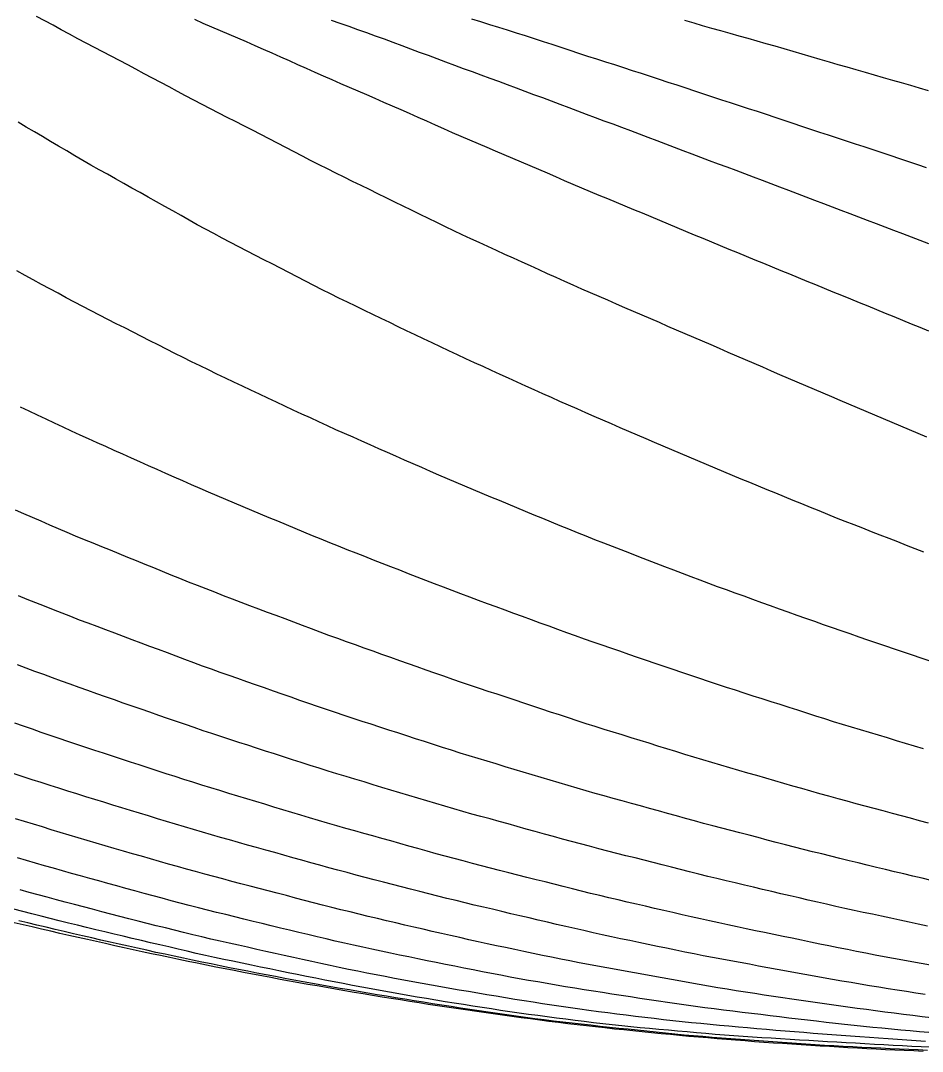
# Model space of a CAD drawing. Extents: x -4 to 218, y -16 to 16.
# Drawn here: x 14.2 to 23.81, y -15.87 to -4.89 of the extents above; entities that cross this region are included whole.
import ezdxf

# ---------------------------------------------------------------- set-up
doc = ezdxf.new("R2010")
doc.units = 0
doc.header["$MEASUREMENT"] = 0
doc.layers.add('Waterlines', color=7, linetype='Continuous')

msp = doc.modelspace()

# ---------------------------------------------------------------- linework, layer by layer
at = {"layer": 'Waterlines', "color": 135}
for points in [[(23.85827, -9.32419), (23.76583, -9.2855), (23.67379, -9.24687), (23.58177, -9.20816), (23.48953, -9.16928), (23.3973, -9.13034), (23.30531, -9.09146), (23.2131, -9.05243), (23.12072, -9.0133), (23.02876, -8.9743), (22.93633, -8.93505), (22.84444, -8.89588), (22.75251, -8.85664), (22.6609, -8.81749), (22.56896, -8.77815), (22.47712, -8.73879), (22.38521, -8.69934), (22.29325, -8.65978), (22.20154, -8.62026), (22.10978, -8.58065), (22.01779, -8.5409), (21.92617, -8.50127), (21.83422, -8.46146), (21.74255, -8.42177), (21.6504, -8.3819), (21.55844, -8.34218), (21.46693, -8.30272), (21.37512, -8.26312), (21.28331, -8.22351), (21.19153, -8.18388), (21.09972, -8.14421), (21.00807, -8.10457), (20.91604, -8.06475), (20.82418, -8.02499), (20.73268, -7.98539), (20.64091, -7.94569), (20.54918, -7.90603), (20.45713, -7.86625), (20.36537, -7.82656), (20.27366, -7.78677), (20.18184, -7.74663), (20.09026, -7.70592), (19.99942, -7.665), (19.90804, -7.62391), (19.8171, -7.58306), (19.72603, -7.54209), (19.63458, -7.50084), (19.54369, -7.45972), (19.45261, -7.41836), (19.36156, -7.37685), (19.27071, -7.33531), (19.1797, -7.29358), (19.08883, -7.25183), (18.99803, -7.21002), (18.90697, -7.16799), (18.81626, -7.12563), (18.72654, -7.08205), (18.63657, -7.03841), (18.54679, -6.99483), (18.457, -6.95119), (18.36691, -6.90732), (18.27719, -6.86356), (18.18719, -6.81955), (18.09748, -6.77555), (18.00774, -6.73141), (17.91781, -6.6871), (17.82809, -6.64282), (17.7384, -6.59854), (17.64876, -6.55435), (17.55873, -6.51038), (17.46886, -6.46638), (17.38002, -6.42101), (17.29088, -6.37502), (17.2025, -6.32927), (17.11375, -6.28328), (17.02504, -6.2373), (16.93603, -6.19119), (16.84733, -6.14531), (16.75822, -6.09929), (16.66937, -6.05348), (16.58032, -6.00764), (16.49139, -5.96198), (16.4024, -5.91641), (16.31325, -5.87098), (16.22367, -5.82588), (16.13489, -5.78081), (16.04648, -5.73403), (15.95828, -5.68686), (15.87024, -5.63967), (15.78209, -5.59242), (15.69386, -5.54521), (15.60578, -5.49822), (15.51757, -5.45133), (15.42899, -5.40444), (15.34054, -5.35782), (15.25211, -5.31136), (15.16334, -5.26483), (15.07502, -5.21861), (14.98619, -5.17215), (14.89749, -5.12572), (14.8088, -5.07902), (14.72104, -5.03107), (14.63335, -4.98288), (14.546, -4.93529), (14.45789, -4.88744), (14.37016, -4.8399)], [(23.87973, -8.19602), (23.78732, -8.158), (23.69462, -8.11994), (23.60234, -8.08211), (23.51, -8.04429), (23.41738, -8.00639), (23.32463, -7.96846), (23.2322, -7.93067), (23.13943, -7.89277), (23.047, -7.85501), (22.95419, -7.8171), (22.86096, -7.77903), (22.76896, -7.74115), (22.67683, -7.70327), (22.58428, -7.66522), (22.4918, -7.62721), (22.39957, -7.58932), (22.30664, -7.55115), (22.21453, -7.51334), (22.12171, -7.47526), (22.02919, -7.43733), (21.93672, -7.39947), (21.84407, -7.36155), (21.75131, -7.3236), (21.65873, -7.28569), (21.56628, -7.24772), (21.47366, -7.20938), (21.38121, -7.17071), (21.2895, -7.13222), (21.19717, -7.09352), (21.10472, -7.05485), (21.01273, -7.01642), (20.92042, -6.97791), (20.82803, -6.93942), (20.73593, -6.90112), (20.64366, -6.86283), (20.5509, -6.82444), (20.45843, -6.78628), (20.36601, -6.74816), (20.27349, -6.70986), (20.18114, -6.67119), (20.08914, -6.63181), (19.9976, -6.59199), (19.90605, -6.55208), (19.81448, -6.51238), (19.72266, -6.47274), (19.6307, -6.43318), (19.53897, -6.39383), (19.44673, -6.35439), (19.35491, -6.31524), (19.26284, -6.27612), (19.17066, -6.23708), (19.07853, -6.19811), (18.98638, -6.15908), (18.89413, -6.11978), (18.80247, -6.07999), (18.71107, -6.03878), (18.62022, -5.99786), (18.52848, -5.95702), (18.43773, -5.91687), (18.34602, -5.87647), (18.25463, -5.83636), (18.1627, -5.79614), (18.07144, -5.75632), (17.97977, -5.71643), (17.88808, -5.67662), (17.79605, -5.63673), (17.70416, -5.59697), (17.61241, -5.55735), (17.5203, -5.51771), (17.42882, -5.47754), (17.33797, -5.43663), (17.24676, -5.39564), (17.1554, -5.35472), (17.06418, -5.31402), (16.97279, -5.27341), (16.88128, -5.23294), (16.78974, -5.19269), (16.69818, -5.15266), (16.60622, -5.11267), (16.51482, -5.07309), (16.42264, -5.03332), (16.33054, -4.99371), (16.23868, -4.95432), (16.14659, -4.91483), (16.05575, -4.87358)], [(23.88182, -7.26475), (23.78837, -7.22887), (23.69506, -7.19327), (23.60183, -7.15788), (23.50825, -7.12248), (23.41488, -7.08724), (23.32116, -7.05192), (23.22762, -7.0167), (23.13382, -6.98137), (23.04001, -6.94603), (22.94646, -6.91071), (22.85297, -6.87524), (22.75933, -6.8392), (22.66636, -6.80321), (22.57305, -6.76742), (22.47963, -6.73178), (22.3864, -6.69631), (22.29278, -6.66075), (22.19933, -6.62532), (22.10585, -6.58993), (22.01216, -6.55452), (21.91878, -6.51929), (21.8248, -6.48393), (21.73129, -6.44889), (21.63713, -6.41393), (21.54347, -6.3793), (21.45006, -6.34394), (21.35655, -6.30815), (21.26299, -6.27229), (21.16996, -6.23668), (21.07645, -6.20102), (20.98313, -6.1656), (20.88919, -6.13013), (20.79574, -6.09502), (20.70225, -6.06002), (20.60843, -6.02502), (20.51489, -5.99025), (20.42086, -5.95543), (20.32688, -5.92081), (20.23277, -5.88655), (20.1388, -5.85193), (20.04565, -5.81661), (19.952, -5.78098), (19.8588, -5.74555), (19.76509, -5.71002), (19.67151, -5.67469), (19.57793, -5.63955), (19.48441, -5.60463), (19.39066, -5.56982), (19.29652, -5.53503), (19.20285, -5.50059), (19.10912, -5.46633), (19.01464, -5.43205), (18.92041, -5.39839), (18.82628, -5.36455), (18.73302, -5.32961), (18.63947, -5.29418), (18.54567, -5.25862), (18.45229, -5.22333), (18.35882, -5.1882), (18.26506, -5.15323), (18.17111, -5.11848), (18.07738, -5.08406), (17.98323, -5.04974), (17.88932, -5.01576), (17.7954, -4.98207), (17.70067, -4.94849), (17.60596, -4.9155), (17.51172, -4.88248)], [(23.85673, -6.45331), (23.762, -6.42142), (23.66726, -6.38957), (23.57258, -6.35782), (23.47737, -6.326), (23.38276, -6.29456), (23.28765, -6.26322), (23.1926, -6.23217), (23.09757, -6.20132), (23.00243, -6.17048), (22.90681, -6.13928), (22.81208, -6.1079), (22.71741, -6.07611), (22.62262, -6.04411), (22.52787, -6.01218), (22.43315, -5.98046), (22.33837, -5.94898), (22.24306, -5.91761), (22.14852, -5.88669), (22.05327, -5.85568), (21.95831, -5.82487), (21.86285, -5.79397), (21.76768, -5.7632), (21.6724, -5.7324), (21.57728, -5.70159), (21.48173, -5.67023), (21.38698, -5.63807), (21.29253, -5.60638), (21.19801, -5.57487), (21.10299, -5.54335), (21.00788, -5.51192), (20.91318, -5.48078), (20.81803, -5.44965), (20.72298, -5.41875), (20.62765, -5.388), (20.53218, -5.35744), (20.43706, -5.32719), (20.34158, -5.29695), (20.24628, -5.26675), (20.15069, -5.23608), (20.05619, -5.20463), (19.96146, -5.17294), (19.86621, -5.14142), (19.77119, -5.11024), (19.6764, -5.07938), (19.5813, -5.04869), (19.48627, -5.01828), (19.39072, -4.98802), (19.29541, -4.95814), (19.19979, -4.9284), (19.10452, -4.89896), (19.0085, -4.86943)], [(23.87799, -5.63341), (23.7801, -5.60496), (23.68686, -5.57792), (23.58838, -5.54941), (23.49478, -5.52235), (23.39548, -5.49368), (23.30035, -5.46626), (23.20493, -5.4388), (23.10651, -5.41056), (23.01027, -5.38309), (22.91323, -5.35588), (22.82008, -5.32917), (22.72054, -5.29965), (22.62659, -5.27172), (22.53157, -5.24353), (22.43345, -5.21455), (22.33959, -5.18699), (22.24223, -5.15863), (22.14639, -5.13098), (22.05039, -5.10362), (21.95312, -5.0762), (21.85704, -5.04937), (21.76184, -5.02298), (21.66214, -4.99545), (21.56717, -4.96918), (21.46809, -4.94074), (21.37737, -4.91324), (21.27882, -4.88391)], [(23.82844, -10.55175), (23.73545, -10.51553), (23.64207, -10.47912), (23.54899, -10.44279), (23.45602, -10.40649), (23.3626, -10.36999), (23.26976, -10.3337), (23.17619, -10.2971), (23.08331, -10.26075), (22.98983, -10.22412), (22.89665, -10.18728), (22.80418, -10.14993), (22.71183, -10.11252), (22.61904, -10.07487), (22.52638, -10.0372), (22.4339, -9.99954), (22.34114, -9.96168), (22.24861, -9.92383), (22.15632, -9.88597), (22.06371, -9.84787), (21.97114, -9.80967), (21.87886, -9.77149), (21.78654, -9.73319), (21.69419, -9.69477), (21.60156, -9.65613), (21.50919, -9.61744), (21.41671, -9.57838), (21.3251, -9.5395), (21.23339, -9.50054), (21.14105, -9.46124), (21.0495, -9.42219), (20.95727, -9.38277), (20.86549, -9.34344), (20.77352, -9.30392), (20.68178, -9.2644), (20.5901, -9.22481), (20.49801, -9.18497), (20.40637, -9.14526), (20.31451, -9.1054), (20.22267, -9.06549), (20.13096, -9.02512), (20.03999, -8.98454), (19.94853, -8.94371), (19.85751, -8.90303), (19.76617, -8.86217), (19.67483, -8.82123), (19.58355, -8.78021), (19.49231, -8.73907), (19.40137, -8.6979), (19.31039, -8.65656), (19.21894, -8.6149), (19.12816, -8.57351), (19.0373, -8.53206), (18.94608, -8.49036), (18.8552, -8.44858), (18.76486, -8.40623), (18.6746, -8.3631), (18.58454, -8.32019), (18.49395, -8.27703), (18.40382, -8.23404), (18.31345, -8.19085), (18.22345, -8.1477), (18.13325, -8.1043), (18.04338, -8.06092), (17.95318, -8.01729), (17.86311, -7.97371), (17.77289, -7.93011), (17.68302, -7.88677), (17.59297, -7.84323), (17.50309, -7.79925), (17.41355, -7.75433), (17.32451, -7.70858), (17.2358, -7.66274), (17.14708, -7.61698), (17.05807, -7.57111), (16.96939, -7.5254), (16.88048, -7.47952), (16.79173, -7.43365), (16.70289, -7.38763), (16.61426, -7.34161), (16.52527, -7.29527), (16.4368, -7.24906), (16.34833, -7.2027), (16.25937, -7.15588), (16.17127, -7.10919), (16.08277, -7.06117), (15.99613, -7.01231), (15.90937, -6.96344), (15.82226, -6.91445), (15.73506, -6.86545), (15.64794, -6.81653), (15.56062, -6.76751), (15.47334, -6.71854), (15.38606, -6.66959), (15.29881, -6.62068), (15.21169, -6.57187), (15.12424, -6.52291), (15.03701, -6.47408), (14.94941, -6.42478), (14.86299, -6.37543), (14.77644, -6.32512), (14.69036, -6.27451), (14.60426, -6.22359), (14.51817, -6.17252), (14.43222, -6.12145), (14.34636, -6.07041), (14.2602, -6.01921), (14.17417, -5.96816)], [(23.89382, -11.71318), (23.79909, -11.68112), (23.70457, -11.64906), (23.60999, -11.61697), (23.51525, -11.5848), (23.42087, -11.55273), (23.32603, -11.5205), (23.23143, -11.48832), (23.13644, -11.45599), (23.0416, -11.42368), (22.94709, -11.39143), (22.85227, -11.35894), (22.75799, -11.32576), (22.66387, -11.29206), (22.56997, -11.25848), (22.47598, -11.22486), (22.38155, -11.19108), (22.28741, -11.15739), (22.19345, -11.12373), (22.09924, -11.08993), (22.00498, -11.05608), (21.91084, -11.02218), (21.81676, -10.98817), (21.72265, -10.95394), (21.62875, -10.91948), (21.53505, -10.88474), (21.44127, -10.84966), (21.34786, -10.81445), (21.25443, -10.77898), (21.16093, -10.74329), (21.06789, -10.70763), (20.97426, -10.67164), (20.88116, -10.63578), (20.78777, -10.59973), (20.6945, -10.56365), (20.60119, -10.52748), (20.50798, -10.49124), (20.41477, -10.45485), (20.32151, -10.41822), (20.22833, -10.38131), (20.13569, -10.34428), (20.04307, -10.30691), (19.95032, -10.26918), (19.85779, -10.23131), (19.76555, -10.19339), (19.67307, -10.15527), (19.58077, -10.11714), (19.48823, -10.07885), (19.39565, -10.04048), (19.3034, -10.00219), (19.21133, -9.96391), (19.11874, -9.92534), (19.02628, -9.88668), (18.93422, -9.84795), (18.84211, -9.80884), (18.74999, -9.76933), (18.65828, -9.72968), (18.56686, -9.68988), (18.47516, -9.64979), (18.38371, -9.60968), (18.29209, -9.56942), (18.20056, -9.52914), (18.10903, -9.48882), (18.0177, -9.44854), (17.92625, -9.40816), (17.83473, -9.36772), (17.74326, -9.32724), (17.65144, -9.2865), (17.56013, -9.24566), (17.4693, -9.2045), (17.37815, -9.16272), (17.28775, -9.12097), (17.19681, -9.07874), (17.10627, -9.03651), (17.01555, -8.99405), (16.92556, -8.95182), (16.83484, -8.90916), (16.74464, -8.86668), (16.65406, -8.82395), (16.56347, -8.78117), (16.47314, -8.73845), (16.38248, -8.6955), (16.2921, -8.65258), (16.20189, -8.60935), (16.112, -8.56558), (16.02248, -8.52153), (15.93282, -8.47707), (15.84342, -8.43245), (15.75396, -8.38756), (15.66503, -8.34271), (15.57561, -8.29742), (15.48659, -8.25217), (15.39733, -8.20666), (15.30862, -8.16134), (15.2193, -8.11563), (15.12997, -8.06986), (15.04125, -8.02435), (14.95208, -7.97857), (14.86318, -7.93291), (14.77434, -7.8867), (14.68641, -7.8392), (14.59849, -7.79165), (14.51089, -7.74424), (14.42279, -7.69654), (14.33489, -7.64893), (14.24704, -7.60133), (14.15899, -7.55361)], [(23.82348, -12.64759), (23.72795, -12.61881), (23.63209, -12.58993), (23.53641, -12.5611), (23.44056, -12.53222), (23.34471, -12.50334), (23.24892, -12.47448), (23.1535, -12.44574), (23.05748, -12.41682), (22.96167, -12.38797), (22.86524, -12.35895), (22.7706, -12.32866), (22.67547, -12.2982), (22.58036, -12.26775), (22.48503, -12.23723), (22.3899, -12.20678), (22.29476, -12.17631), (22.19922, -12.14572), (22.10405, -12.11523), (22.00891, -12.08476), (21.91338, -12.05415), (21.81849, -12.02374), (21.72288, -11.99308), (21.62753, -11.96239), (21.53254, -11.93102), (21.43799, -11.89914), (21.34342, -11.86714), (21.24859, -11.83498), (21.15385, -11.80278), (21.05935, -11.77061), (20.96469, -11.73831), (20.87003, -11.70595), (20.77559, -11.67359), (20.68094, -11.64107), (20.58609, -11.60839), (20.49194, -11.57585), (20.39716, -11.54299), (20.30277, -11.51014), (20.20827, -11.47707), (20.11354, -11.44357), (20.01983, -11.40974), (19.92612, -11.37559), (19.83214, -11.3413), (19.7383, -11.30703), (19.6442, -11.27265), (19.55038, -11.23835), (19.45654, -11.20401), (19.36252, -11.16958), (19.2686, -11.13513), (19.17478, -11.10066), (19.08086, -11.06606), (18.98686, -11.03127), (18.89325, -10.99638), (18.79987, -10.96122), (18.7062, -10.92544), (18.61271, -10.88931), (18.51982, -10.85325), (18.42661, -10.81701), (18.33367, -10.78083), (18.24043, -10.7445), (18.14703, -10.70808), (18.05424, -10.67185), (17.96082, -10.63534), (17.86763, -10.59885), (17.77431, -10.56223), (17.68132, -10.52559), (17.58846, -10.48878), (17.49567, -10.45166), (17.40271, -10.41402), (17.31051, -10.37619), (17.21805, -10.33789), (17.12593, -10.29951), (17.0335, -10.2609), (16.94141, -10.22238), (16.84929, -10.1838), (16.75694, -10.14511), (16.66492, -10.10655), (16.57238, -10.06775), (16.4802, -10.02911), (16.38772, -9.99037), (16.29535, -9.95172), (16.20323, -9.91294), (16.11166, -9.87302), (16.02038, -9.83273), (15.92909, -9.79229), (15.8375, -9.75165), (15.74655, -9.71125), (15.65484, -9.67048), (15.56352, -9.62986), (15.47173, -9.58902), (15.38078, -9.54855), (15.28917, -9.5078), (15.19774, -9.46715), (15.10649, -9.42654), (15.0148, -9.3855), (14.92397, -9.34435), (14.83311, -9.30262), (14.7426, -9.26062), (14.65201, -9.21834), (14.56165, -9.17602), (14.47084, -9.13338), (14.38042, -9.09086), (14.29004, -9.0483), (14.19935, -9.00557)], [(23.87787, -13.43963), (23.78123, -13.41364), (23.68473, -13.38766), (23.58805, -13.36174), (23.49155, -13.33593), (23.39483, -13.31007), (23.29848, -13.28427), (23.20156, -13.25826), (23.1056, -13.23243), (23.0087, -13.20621), (22.91197, -13.17987), (22.81564, -13.15339), (22.71949, -13.12662), (22.62311, -13.09946), (22.52737, -13.07215), (22.43097, -13.04442), (22.33456, -13.01656), (22.23846, -12.98876), (22.14252, -12.96102), (22.04698, -12.93339), (21.9509, -12.90559), (21.85449, -12.87764), (21.75855, -12.84977), (21.6625, -12.82176), (21.56659, -12.79365), (21.47062, -12.76526), (21.37464, -12.73643), (21.2792, -12.70724), (21.18378, -12.67772), (21.08811, -12.64799), (20.99273, -12.61834), (20.8975, -12.58873), (20.80198, -12.55902), (20.7062, -12.52922), (20.61097, -12.49959), (20.51542, -12.46983), (20.41978, -12.44002), (20.32433, -12.41024), (20.22876, -12.38035), (20.13291, -12.35004), (20.03871, -12.31873), (19.9435, -12.28708), (19.84884, -12.25566), (19.75424, -12.22427), (19.65925, -12.19276), (19.56415, -12.16121), (19.46933, -12.12976), (19.37437, -12.09825), (19.27942, -12.06674), (19.1845, -12.03521), (19.08948, -12.0036), (18.99436, -11.97181), (18.89968, -11.93984), (18.80524, -11.90742), (18.71072, -11.87455), (18.61619, -11.8414), (18.52213, -11.80823), (18.42794, -11.7749), (18.33358, -11.74143), (18.23991, -11.70815), (18.14565, -11.67462), (18.05117, -11.641), (17.9567, -11.60736), (17.86306, -11.574), (17.76845, -11.5403), (17.67422, -11.50672), (17.58004, -11.47318), (17.48531, -11.43944), (17.39204, -11.40444), (17.29868, -11.36929), (17.20492, -11.33395), (17.1118, -11.29882), (17.01802, -11.26342), (16.92437, -11.22805), (16.8311, -11.19281), (16.73733, -11.15734), (16.64384, -11.12195), (16.55011, -11.08642), (16.45675, -11.05095), (16.36344, -11.0154), (16.26977, -10.97955), (16.1763, -10.94351), (16.08317, -10.90714), (15.99056, -10.8702), (15.89801, -10.83277), (15.80528, -10.7951), (15.71276, -10.75748), (15.62026, -10.71984), (15.52739, -10.68205), (15.43463, -10.6443), (15.34232, -10.60674), (15.24936, -10.56892), (15.15697, -10.53134), (15.06459, -10.49378), (14.97176, -10.45606), (14.87909, -10.41849), (14.78614, -10.38049), (14.69493, -10.34133), (14.6028, -10.30171), (14.51083, -10.26213), (14.41895, -10.22257), (14.32709, -10.18301), (14.23524, -10.14346), (14.14346, -10.10393)], [(23.90506, -14.05015), (23.80764, -14.02696), (23.71032, -14.00391), (23.61313, -13.9809), (23.51586, -13.95783), (23.41883, -13.93475), (23.32148, -13.91149), (23.22399, -13.88807), (23.1269, -13.86462), (23.02975, -13.84098), (22.93277, -13.81718), (22.83567, -13.79314), (22.73871, -13.76888), (22.64186, -13.74444), (22.54489, -13.71978), (22.44778, -13.69491), (22.35082, -13.66995), (22.25385, -13.64487), (22.15721, -13.61981), (22.06027, -13.59464), (21.96369, -13.56961), (21.86676, -13.54469), (21.76957, -13.5198), (21.67279, -13.4947), (21.57614, -13.4691), (21.4799, -13.44314), (21.38354, -13.41684), (21.28713, -13.39035), (21.19051, -13.36368), (21.09417, -13.337), (20.99807, -13.31032), (20.90138, -13.28344), (20.80531, -13.2567), (20.70917, -13.22993), (20.6126, -13.20303), (20.51594, -13.17614), (20.41989, -13.14951), (20.32316, -13.12272), (20.22699, -13.09541), (20.13079, -13.06726), (20.03508, -13.0389), (19.93954, -13.01043), (19.84377, -12.9818), (19.74795, -12.95309), (19.6521, -12.92432), (19.55659, -12.89563), (19.4607, -12.86681), (19.36488, -12.838), (19.26917, -12.80923), (19.17313, -12.78039), (19.07714, -12.75155), (18.98163, -12.72262), (18.88604, -12.69314), (18.79066, -12.66312), (18.69545, -12.63274), (18.59995, -12.60204), (18.50513, -12.5714), (18.40998, -12.54055), (18.31488, -12.50965), (18.22001, -12.47878), (18.12477, -12.44777), (18.02971, -12.41681), (17.93437, -12.38575), (17.8396, -12.35482), (17.74421, -12.32359), (17.6492, -12.29235), (17.5542, -12.26087), (17.45945, -12.2291), (17.36456, -12.19671), (17.27013, -12.16391), (17.17614, -12.13094), (17.08168, -12.09771), (16.98765, -12.06465), (16.8933, -12.03151), (16.79892, -11.99836), (16.70469, -11.96527), (16.61022, -11.93209), (16.51583, -11.89893), (16.42155, -11.8658), (16.32716, -11.83259), (16.23257, -11.79926), (16.13797, -11.76577), (16.04436, -11.73111), (15.95125, -11.69593), (15.85777, -11.66074), (15.76414, -11.62554), (15.67064, -11.59042), (15.57695, -11.55524), (15.48317, -11.52006), (15.38973, -11.48503), (15.2959, -11.44987), (15.20222, -11.41478), (15.10865, -11.37978), (15.01479, -11.3447), (14.92107, -11.30978), (14.82696, -11.27464), (14.73422, -11.23828), (14.64124, -11.20159), (14.5484, -11.1649), (14.45553, -11.12817), (14.36267, -11.09144), (14.26961, -11.05461), (14.17659, -11.01781)], [(23.8657, -14.53788), (23.76769, -14.51716), (23.67, -14.49638), (23.57219, -14.47547), (23.47408, -14.45438), (23.37661, -14.43334), (23.2785, -14.41209), (23.18075, -14.39085), (23.083, -14.36959), (22.98525, -14.34848), (22.88722, -14.32731), (22.79, -14.3053), (22.69249, -14.28292), (22.59536, -14.26049), (22.49758, -14.23782), (22.40036, -14.2152), (22.30313, -14.19252), (22.20578, -14.16973), (22.10834, -14.14686), (22.01115, -14.12397), (21.91369, -14.10094), (21.81624, -14.07781), (21.7189, -14.0546), (21.62174, -14.03129), (21.52431, -14.00772), (21.42719, -13.98396), (21.32996, -13.95982), (21.23285, -13.93532), (21.13601, -13.91054), (21.03924, -13.88557), (20.94226, -13.86061), (20.84525, -13.83592), (20.74829, -13.81139), (20.6515, -13.78691), (20.55466, -13.7623), (20.4577, -13.73746), (20.361, -13.71244), (20.26428, -13.68713), (20.16747, -13.66145), (20.07108, -13.63555), (19.97452, -13.60933), (19.87796, -13.58289), (19.78182, -13.55639), (19.68527, -13.52965), (19.5888, -13.50282), (19.49248, -13.47598), (19.39583, -13.44904), (19.29961, -13.42226), (19.20289, -13.39555), (19.1063, -13.36916), (19.01011, -13.34269), (18.91389, -13.31548), (18.81778, -13.28762), (18.72169, -13.25935), (18.62629, -13.23107), (18.5304, -13.20249), (18.43449, -13.17382), (18.33885, -13.14516), (18.24319, -13.11645), (18.14719, -13.0876), (18.05128, -13.05875), (17.95552, -13.02995), (17.85957, -13.00109), (17.76356, -12.97226), (17.66785, -12.94364), (17.57162, -12.91522), (17.47637, -12.88563), (17.38117, -12.85524), (17.28605, -12.82471), (17.19114, -12.79417), (17.09606, -12.76352), (17.00049, -12.73267), (16.90572, -12.70205), (16.81009, -12.67112), (16.71523, -12.64041), (16.62019, -12.60961), (16.52475, -12.57866), (16.42958, -12.54775), (16.33446, -12.51682), (16.23925, -12.4858), (16.144, -12.45459), (16.04928, -12.42198), (15.95514, -12.38917), (15.86077, -12.35643), (15.76616, -12.32363), (15.67201, -12.29099), (15.57759, -12.25824), (15.48283, -12.22534), (15.38835, -12.1925), (15.29395, -12.15963), (15.19956, -12.12671), (15.10509, -12.09368), (15.01078, -12.0606), (14.91644, -12.02738), (14.82208, -11.99397), (14.72775, -11.96029), (14.63367, -11.92634), (14.53966, -11.89198), (14.44556, -11.85716), (14.3519, -11.8222), (14.25805, -11.78721), (14.16444, -11.75267)], [(23.89737, -14.95466), (23.7985, -14.93707), (23.70041, -14.91939), (23.60208, -14.90143), (23.50332, -14.88317), (23.40505, -14.86475), (23.30699, -14.84612), (23.2087, -14.82721), (23.11046, -14.80805), (23.01208, -14.78862), (22.91367, -14.76893), (22.81576, -14.7491), (22.7177, -14.72902), (22.61992, -14.70879), (22.52191, -14.68837), (22.42374, -14.66783), (22.32614, -14.64739), (22.22778, -14.62687), (22.12959, -14.60658), (22.03173, -14.5865), (21.93412, -14.56638), (21.83612, -14.54591), (21.73823, -14.5251), (21.64056, -14.50395), (21.5427, -14.48241), (21.44508, -14.4606), (21.34724, -14.43852), (21.24991, -14.41637), (21.15242, -14.39404), (21.05505, -14.37163), (20.95747, -14.34906), (20.85984, -14.32639), (20.76246, -14.30369), (20.66527, -14.28095), (20.56768, -14.25803), (20.47021, -14.23505), (20.37269, -14.21196), (20.27541, -14.18879), (20.17806, -14.16537), (20.08037, -14.14113), (19.98376, -14.1163), (19.88743, -14.09179), (19.79018, -14.06713), (19.69329, -14.04257), (19.59637, -14.01796), (19.49902, -13.9932), (19.40249, -13.96857), (19.30528, -13.94369), (19.20827, -13.91875), (19.11158, -13.89378), (19.01468, -13.86858), (18.918, -13.84325), (18.8209, -13.81754), (18.72441, -13.79164), (18.62825, -13.76547), (18.53111, -13.73866), (18.43496, -13.71179), (18.3383, -13.68453), (18.24242, -13.6574), (18.14598, -13.63026), (18.04956, -13.60349), (17.95318, -13.57696), (17.85686, -13.55035), (17.76035, -13.52339), (17.66439, -13.49621), (17.56821, -13.46856), (17.47212, -13.44056), (17.37602, -13.41222), (17.28038, -13.38379), (17.18448, -13.35509), (17.08866, -13.32629), (16.99271, -13.29733), (16.89695, -13.26834), (16.80086, -13.23918), (16.70531, -13.21011), (16.60962, -13.18096), (16.51373, -13.1517), (16.418, -13.12247), (16.32221, -13.09324), (16.22627, -13.06414), (16.13092, -13.03481), (16.03524, -13.00438), (15.93999, -12.97386), (15.8454, -12.94342), (15.75008, -12.91265), (15.65501, -12.88187), (15.55965, -12.85092), (15.46455, -12.81997), (15.36943, -12.78893), (15.27414, -12.75775), (15.17948, -12.72668), (15.08411, -12.69528), (14.98945, -12.66399), (14.89452, -12.63247), (14.79916, -12.60066), (14.70419, -12.56877), (14.60966, -12.53684), (14.51471, -12.50456), (14.41973, -12.47207), (14.3251, -12.43951), (14.2311, -12.407), (14.13654, -12.37414)], [(23.84046, -15.26595), (23.74194, -15.25101), (23.64286, -15.23579), (23.54406, -15.22042), (23.44604, -15.20497), (23.3466, -15.18908), (23.24789, -15.17308), (23.14897, -15.15682), (23.05065, -15.14041), (22.952, -15.12368), (22.85315, -15.10665), (22.75462, -15.08938), (22.65664, -15.07194), (22.55784, -15.05412), (22.45972, -15.03621), (22.36145, -15.01812), (22.26292, -14.99984), (22.16413, -14.98144), (22.06597, -14.96316), (21.96773, -14.94498), (21.86988, -14.92706), (21.77098, -14.90895), (21.6727, -14.89073), (21.57461, -14.87215), (21.47632, -14.85312), (21.37812, -14.83377), (21.2801, -14.81418), (21.1822, -14.79438), (21.08449, -14.77442), (20.98663, -14.75423), (20.88844, -14.73379), (20.79054, -14.71322), (20.69296, -14.69253), (20.59487, -14.67155), (20.49751, -14.65053), (20.39968, -14.6292), (20.30186, -14.60766), (20.20443, -14.58598), (20.107, -14.56405), (20.00945, -14.54186), (19.91187, -14.51945), (19.81437, -14.49686), (19.71703, -14.47414), (19.61938, -14.45118), (19.52226, -14.42823), (19.42483, -14.40508), (19.32771, -14.38194), (19.2304, -14.35871), (19.13295, -14.33553), (19.03538, -14.31263), (18.93794, -14.28984), (18.84092, -14.26638), (18.74405, -14.24233), (18.64696, -14.21792), (18.55003, -14.19336), (18.4537, -14.16882), (18.35654, -14.14394), (18.25966, -14.11903), (18.16308, -14.09409), (18.06576, -14.06886), (17.96921, -14.04372), (17.87262, -14.01845), (17.77578, -13.99299), (17.67911, -13.96742), (17.58231, -13.94164), (17.48587, -13.91571), (17.38907, -13.88936), (17.29261, -13.86273), (17.19613, -13.83573), (17.10022, -13.80857), (17.00418, -13.78121), (16.90757, -13.75381), (16.81186, -13.72707), (16.71475, -13.70021), (16.61882, -13.67363), (16.52274, -13.64677), (16.42612, -13.61944), (16.33029, -13.592), (16.23433, -13.5642), (16.13831, -13.53607), (16.04244, -13.50771), (15.94721, -13.47935), (15.85067, -13.45043), (15.75481, -13.42159), (15.65929, -13.39275), (15.563, -13.36359), (15.46797, -13.33472), (15.37186, -13.30546), (15.27664, -13.2764), (15.18109, -13.24717), (15.08505, -13.21773), (14.99008, -13.18856), (14.89399, -13.15896), (14.79799, -13.12924), (14.70292, -13.09893), (14.60789, -13.06867), (14.51274, -13.0383), (14.41792, -13.00797), (14.32274, -12.97745), (14.22716, -12.94672), (14.13206, -12.91605)], [(23.90896, -15.51535), (23.80937, -15.50341), (23.71044, -15.49135), (23.61077, -15.47902), (23.51167, -15.46656), (23.41262, -15.45392), (23.31319, -15.44105), (23.21415, -15.42803), (23.11495, -15.4148), (23.01575, -15.40139), (22.9167, -15.38782), (22.81721, -15.374), (22.71834, -15.36008), (22.61914, -15.34594), (22.52018, -15.33165), (22.42123, -15.31718), (22.32214, -15.30249), (22.22313, -15.28762), (22.12416, -15.27255), (22.02519, -15.25726), (21.92644, -15.24179), (21.82742, -15.22603), (21.72892, -15.2101), (21.63027, -15.19388), (21.53132, -15.1773), (21.43279, -15.16048), (21.33427, -15.14335), (21.23565, -15.12592), (21.13686, -15.10823), (21.03869, -15.09044), (20.93996, -15.07239), (20.8415, -15.05431), (20.74295, -15.03621), (20.64488, -15.01832), (20.54625, -15.00051), (20.44775, -14.98272), (20.34918, -14.96469), (20.25095, -14.94633), (20.15258, -14.92751), (20.0549, -14.90843), (19.95653, -14.8889), (19.85843, -14.86915), (19.76049, -14.84919), (19.66206, -14.8289), (19.56427, -14.80854), (19.46631, -14.78794), (19.3686, -14.7672), (19.27066, -14.74622), (19.1731, -14.72513), (19.07529, -14.70379), (18.97735, -14.68222), (18.87968, -14.66052), (18.78242, -14.6387), (18.68446, -14.61652), (18.58694, -14.59425), (18.48945, -14.57182), (18.39221, -14.54928), (18.29424, -14.52641), (18.1972, -14.5036), (18.09979, -14.48055), (18.00216, -14.4573), (17.90499, -14.434), (17.80763, -14.41048), (17.71055, -14.38684), (17.6131, -14.36289), (17.51563, -14.33865), (17.41862, -14.31408), (17.32183, -14.28896), (17.22507, -14.26341), (17.12847, -14.238), (17.03177, -14.2128), (16.93454, -14.18752), (16.83802, -14.16239), (16.74131, -14.13714), (16.64453, -14.11176), (16.54775, -14.08624), (16.45104, -14.06059), (16.35439, -14.03477), (16.25773, -14.00876), (16.16122, -13.98256), (16.0647, -13.95613), (15.96832, -13.9295), (15.87182, -13.90263), (15.77554, -13.87562), (15.67943, -13.84847), (15.58302, -13.82107), (15.48676, -13.79354), (15.39065, -13.76589), (15.29444, -13.73807), (15.19802, -13.71002), (15.10204, -13.68194), (15.00608, -13.65372), (14.91031, -13.62539), (14.81411, -13.59676), (14.71862, -13.56815), (14.62253, -13.53916), (14.52634, -13.50994), (14.43124, -13.4809), (14.33521, -13.45148), (14.23957, -13.42216), (14.14358, -13.39281)], [(23.87967, -15.6729), (23.77991, -15.66407), (23.67993, -15.65504), (23.58056, -15.64585), (23.48068, -15.63638), (23.38084, -15.62666), (23.28162, -15.61675), (23.18268, -15.60662), (23.08273, -15.59613), (22.98285, -15.58541), (22.88425, -15.57459), (22.78422, -15.56339), (22.68435, -15.55202), (22.58527, -15.54059), (22.48607, -15.52901), (22.38647, -15.51727), (22.28729, -15.50549), (22.18744, -15.49354), (22.08799, -15.48157), (21.98892, -15.46958), (21.88968, -15.45751), (21.79006, -15.44535), (21.69078, -15.43322), (21.59118, -15.42107), (21.49141, -15.40879), (21.39292, -15.39489), (21.29387, -15.38065), (21.19512, -15.3663), (21.09577, -15.35174), (20.99727, -15.3372), (20.89823, -15.32247), (20.79906, -15.30762), (20.69966, -15.29262), (20.60148, -15.27768), (20.50212, -15.26242), (20.40346, -15.24713), (20.30438, -15.23159), (20.20535, -15.21587), (20.10647, -15.19992), (20.00792, -15.18376), (19.90917, -15.16728), (19.81096, -15.15059), (19.71177, -15.13342), (19.6135, -15.11608), (19.51493, -15.09835), (19.41637, -15.0803), (19.31817, -15.06199), (19.21965, -15.04331), (19.12182, -15.02449), (19.02318, -15.00527), (18.92494, -14.98591), (18.8266, -14.96637), (18.72873, -14.9468), (18.63041, -14.927), (18.53242, -14.90712), (18.43445, -14.88707), (18.33619, -14.86678), (18.23814, -14.84634), (18.1403, -14.82572), (18.04256, -14.8049), (17.94469, -14.78381), (17.8469, -14.76248), (17.74935, -14.74094), (17.65159, -14.71906), (17.55394, -14.69691), (17.45644, -14.67448), (17.35859, -14.65165), (17.26157, -14.62875), (17.1643, -14.60554), (17.067, -14.58212), (16.96942, -14.55846), (16.87178, -14.53463), (16.77575, -14.51107), (16.67784, -14.48697), (16.58013, -14.4629), (16.48336, -14.43913), (16.38624, -14.41556), (16.2885, -14.39207), (16.19111, -14.36804), (16.09449, -14.34333), (15.99772, -14.31805), (15.90098, -14.29248), (15.80456, -14.26679), (15.70769, -14.24082), (15.61101, -14.21477), (15.51456, -14.18866), (15.41813, -14.16245), (15.32096, -14.13593), (15.22536, -14.10974), (15.12838, -14.08307), (15.03222, -14.05651), (14.9355, -14.02969), (14.83903, -14.00281), (14.74266, -13.97583), (14.64669, -13.9488), (14.55009, -13.92144), (14.4539, -13.89402), (14.35774, -13.86644), (14.26119, -13.83856), (14.16563, -13.81078)], [(23.84445, -15.767), (23.74529, -15.7605), (23.64519, -15.7538), (23.54525, -15.74699), (23.4449, -15.74003), (23.34523, -15.733), (23.24592, -15.72588), (23.1463, -15.71863), (23.04622, -15.71124), (22.94614, -15.70376), (22.84682, -15.69624), (22.74672, -15.68858), (22.64753, -15.6809), (22.54713, -15.67304), (22.44741, -15.66514), (22.34856, -15.65718), (22.24836, -15.64899), (22.14819, -15.64066), (22.04843, -15.6322), (21.94892, -15.62358), (21.84966, -15.6148), (21.74983, -15.60575), (21.64954, -15.59643), (21.55033, -15.58697), (21.45128, -15.57727), (21.35153, -15.56721), (21.25164, -15.55683), (21.15215, -15.54619), (21.05241, -15.53521), (20.95377, -15.52403), (20.85412, -15.51242), (20.7542, -15.50046), (20.65554, -15.48833), (20.55592, -15.47577), (20.45715, -15.46299), (20.35735, -15.44976), (20.25778, -15.43623), (20.15882, -15.42248), (20.06044, -15.4085), (19.96164, -15.39416), (19.86196, -15.3794), (19.763, -15.36446), (19.66401, -15.34925), (19.56581, -15.33391), (19.46679, -15.3182), (19.36779, -15.30225), (19.26931, -15.28616), (19.1706, -15.26981), (19.07206, -15.25329), (18.973, -15.23647), (18.87422, -15.21952), (18.77521, -15.20234), (18.67753, -15.1852), (18.57917, -15.16774), (18.47983, -15.14986), (18.38165, -15.13195), (18.28338, -15.11375), (18.18573, -15.09538), (18.08683, -15.07648), (17.98845, -15.05738), (17.89037, -15.03802), (17.79292, -15.01848), (17.69444, -14.99841), (17.59569, -14.97798), (17.49828, -14.95751), (17.40084, -14.93674), (17.30247, -14.91551), (17.20424, -14.89409), (17.1078, -14.87287), (17.00949, -14.85108), (16.91142, -14.8292), (16.81433, -14.80742), (16.71712, -14.78552), (16.61888, -14.76332), (16.52076, -14.74111), (16.42334, -14.71909), (16.32583, -14.69725), (16.22765, -14.67567), (16.13112, -14.65333), (16.03354, -14.62969), (15.93669, -14.60584), (15.83938, -14.58164), (15.74263, -14.55742), (15.64546, -14.53295), (15.54813, -14.50831), (15.45179, -14.48382), (15.35457, -14.45899), (15.25728, -14.43403), (15.16091, -14.4092), (15.06358, -14.384), (14.96668, -14.35878), (14.87036, -14.33358), (14.7731, -14.30797), (14.67603, -14.28223), (14.58034, -14.25667), (14.48334, -14.23057), (14.3858, -14.20412), (14.29036, -14.17804), (14.19419, -14.15156)], [(23.89875, -15.82914), (23.79843, -15.82488), (23.69851, -15.82021), (23.59866, -15.81513), (23.49895, -15.80975), (23.39908, -15.80418), (23.29923, -15.79852), (23.19925, -15.79282), (23.09944, -15.78713), (22.99921, -15.7814), (22.89979, -15.77567), (22.79979, -15.76988), (22.70003, -15.76405), (22.60037, -15.75816), (22.49994, -15.75216), (22.40083, -15.74615), (22.30062, -15.73999), (22.20074, -15.73372), (22.10106, -15.72732), (22.00116, -15.72071), (21.90147, -15.71388), (21.80128, -15.7067), (21.70182, -15.69924), (21.60207, -15.69142), (21.50201, -15.68322), (21.40271, -15.6748), (21.30283, -15.66613), (21.20269, -15.65732), (21.10351, -15.64847), (21.00389, -15.63938), (20.90417, -15.63003), (20.80473, -15.62042), (20.70512, -15.61048), (20.60605, -15.60025), (20.50628, -15.58961), (20.40703, -15.57868), (20.3074, -15.56735), (20.20804, -15.55571), (20.10874, -15.54373), (20.00933, -15.53137), (19.91013, -15.51868), (19.81116, -15.50566), (19.71202, -15.49226), (19.61293, -15.47853), (19.51392, -15.46449), (19.41489, -15.45016), (19.31587, -15.43557), (19.21691, -15.42072), (19.11835, -15.40569), (19.01929, -15.39036), (18.92048, -15.37484), (18.82181, -15.35913), (18.723, -15.3432), (18.62424, -15.32707), (18.52549, -15.31071), (18.42669, -15.29408), (18.3283, -15.27724), (18.22962, -15.26006), (18.13088, -15.24257), (18.03271, -15.22488), (17.93423, -15.20685), (17.83591, -15.18856), (17.73779, -15.17004), (17.63917, -15.15118), (17.54128, -15.13221), (17.443, -15.11296), (17.34511, -15.09358), (17.2466, -15.07392), (17.14874, -15.05424), (17.05049, -15.03436), (16.95244, -15.01439), (16.85461, -14.99437), (16.75645, -14.97417), (16.65874, -14.95396), (16.56071, -14.93358), (16.46276, -14.91311), (16.36466, -14.89247), (16.26703, -14.87175), (16.16853, -14.85056), (16.07094, -14.82836), (15.97399, -14.80525), (15.87699, -14.78253), (15.77953, -14.75978), (15.68201, -14.73701), (15.58476, -14.71427), (15.48723, -14.69141), (15.39013, -14.66858), (15.29279, -14.64562), (15.19563, -14.6226), (15.09769, -14.59929), (15.00051, -14.57604), (14.90338, -14.55264), (14.80618, -14.52905), (14.70914, -14.50528), (14.61176, -14.48121), (14.51481, -14.457), (14.41819, -14.43263), (14.32058, -14.40777), (14.22377, -14.38286), (14.12721, -14.35779)], [(23.81862, -15.87306), (23.71857, -15.86871), (23.61876, -15.86422), (23.51908, -15.85959), (23.41955, -15.85481), (23.32002, -15.84987), (23.21973, -15.84473), (23.11911, -15.83941), (23.01841, -15.83391), (22.91942, -15.82834), (22.81988, -15.82256), (22.72186, -15.8167), (22.62077, -15.81047), (22.52015, -15.80408), (22.42002, -15.79753), (22.31954, -15.79077), (22.22311, -15.7841), (22.1224, -15.77693), (22.02218, -15.76959), (21.92132, -15.762), (21.82074, -15.75422), (21.72316, -15.74647), (21.62318, -15.73833), (21.52361, -15.73), (21.42329, -15.7214), (21.32349, -15.71262), (21.22421, -15.70366), (21.1248, -15.69448), (21.02576, -15.6851), (20.92532, -15.67536), (20.82497, -15.66539), (20.72443, -15.65515), (20.62748, -15.64504), (20.52839, -15.63447), (20.42804, -15.62351), (20.32783, -15.6123), (20.22957, -15.60106), (20.1302, -15.58944), (20.03127, -15.57761), (19.93105, -15.56537), (19.83134, -15.55293), (19.73199, -15.54028), (19.63433, -15.52762), (19.53449, -15.51443), (19.43482, -15.50104), (19.33669, -15.48763), (19.2381, -15.47394), (19.13839, -15.45988), (19.03871, -15.4456), (18.94127, -15.43145), (18.84216, -15.41685), (18.74231, -15.40193), (18.64292, -15.38689), (18.54442, -15.37179), (18.44659, -15.3566), (18.34667, -15.3409), (18.24755, -15.32513), (18.14993, -15.30942), (18.05152, -15.2934), (17.95145, -15.27693), (17.85172, -15.26033), (17.75489, -15.24403), (17.65626, -15.22726), (17.55701, -15.21021), (17.45983, -15.19334), (17.36101, -15.17601), (17.26201, -15.15847), (17.16351, -15.14083), (17.06541, -15.12308), (16.96695, -15.10506), (16.86776, -15.08672), (16.76978, -15.06839), (16.67257, -15.05), (16.57342, -15.03103), (16.4745, -15.01189), (16.37851, -14.9931), (16.27979, -14.97355), (16.18053, -14.95366), (16.08302, -14.93389), (15.98585, -14.91397), (15.88717, -14.89352), (15.78825, -14.87282), (15.69158, -14.85239), (15.594, -14.83158), (15.49527, -14.81034), (15.39788, -14.78923), (15.3015, -14.76817), (15.2025, -14.74638), (15.104, -14.72455), (15.00689, -14.70289), (14.91067, -14.68129), (14.81182, -14.65897), (14.71419, -14.6368), (14.61798, -14.61481), (14.52004, -14.59229), (14.42193, -14.56956), (14.32393, -14.54669), (14.22736, -14.52397), (14.1307, -14.50105)], [(23.86678, -15.86248), (23.76708, -15.85819), (23.66705, -15.85381), (23.56746, -15.84937), (23.46738, -15.84481), (23.3674, -15.84018), (23.26686, -15.83543), (23.16643, -15.83053), (23.06834, -15.82556), (22.96776, -15.82024), (22.86814, -15.81471), (22.76834, -15.80891), (22.66782, -15.80279), (22.56806, -15.79646), (22.4682, -15.78988), (22.36917, -15.78312), (22.26875, -15.77606), (22.16806, -15.76881), (22.06985, -15.76159), (21.96883, -15.75404), (21.87104, -15.74663), (21.77039, -15.7389), (21.67006, -15.7311), (21.57124, -15.72332), (21.47082, -15.71531), (21.3715, -15.70725), (21.27115, -15.6989), (21.17106, -15.68942), (21.07177, -15.67892), (20.97274, -15.66874), (20.87294, -15.65849), (20.77412, -15.64828), (20.67471, -15.63792), (20.57472, -15.62741), (20.47521, -15.61684), (20.37675, -15.60624), (20.27585, -15.59521), (20.17602, -15.58411), (20.07818, -15.57301), (19.97782, -15.56134), (19.87887, -15.54951), (19.78018, -15.53736), (19.68014, -15.52468), (19.57987, -15.51159), (19.4819, -15.49842), (19.3831, -15.48477), (19.28361, -15.47065), (19.18389, -15.45616), (19.08578, -15.44159), (18.98653, -15.42659), (18.88847, -15.41154), (18.7892, -15.39614), (18.69021, -15.38065), (18.59009, -15.36487), (18.49293, -15.34942), (18.39441, -15.33362), (18.29447, -15.31746), (18.19664, -15.3015), (18.09809, -15.28527), (17.99907, -15.26881), (17.89993, -15.25216), (17.80124, -15.23542), (17.70331, -15.21864), (17.60422, -15.20147), (17.50546, -15.18415), (17.40869, -15.16699), (17.30913, -15.14912), (17.20994, -15.1311), (17.11234, -15.11316), (17.01445, -15.09495), (16.91543, -15.07632), (16.81618, -15.05743), (16.71886, -15.03869), (16.62136, -15.0197), (16.52227, -15.00018), (16.42424, -14.98066), (16.32635, -14.96095), (16.22885, -14.9411), (16.12988, -14.92074), (16.0315, -14.90029), (15.93506, -14.88003), (15.83659, -14.85914), (15.73878, -14.8382), (15.64167, -14.81721), (15.54345, -14.79579), (15.44532, -14.7742), (15.34829, -14.75268), (15.25021, -14.73074), (15.15318, -14.70887), (15.05505, -14.68657), (14.95705, -14.66414), (14.86031, -14.64184), (14.7623, -14.61908), (14.66509, -14.59635), (14.569, -14.57373), (14.47108, -14.55053), (14.37267, -14.52706), (14.27587, -14.50382), (14.17923, -14.48048)]]:
    msp.add_lwpolyline(points, dxfattribs=at)

doc.saveas('drawing.dxf')
